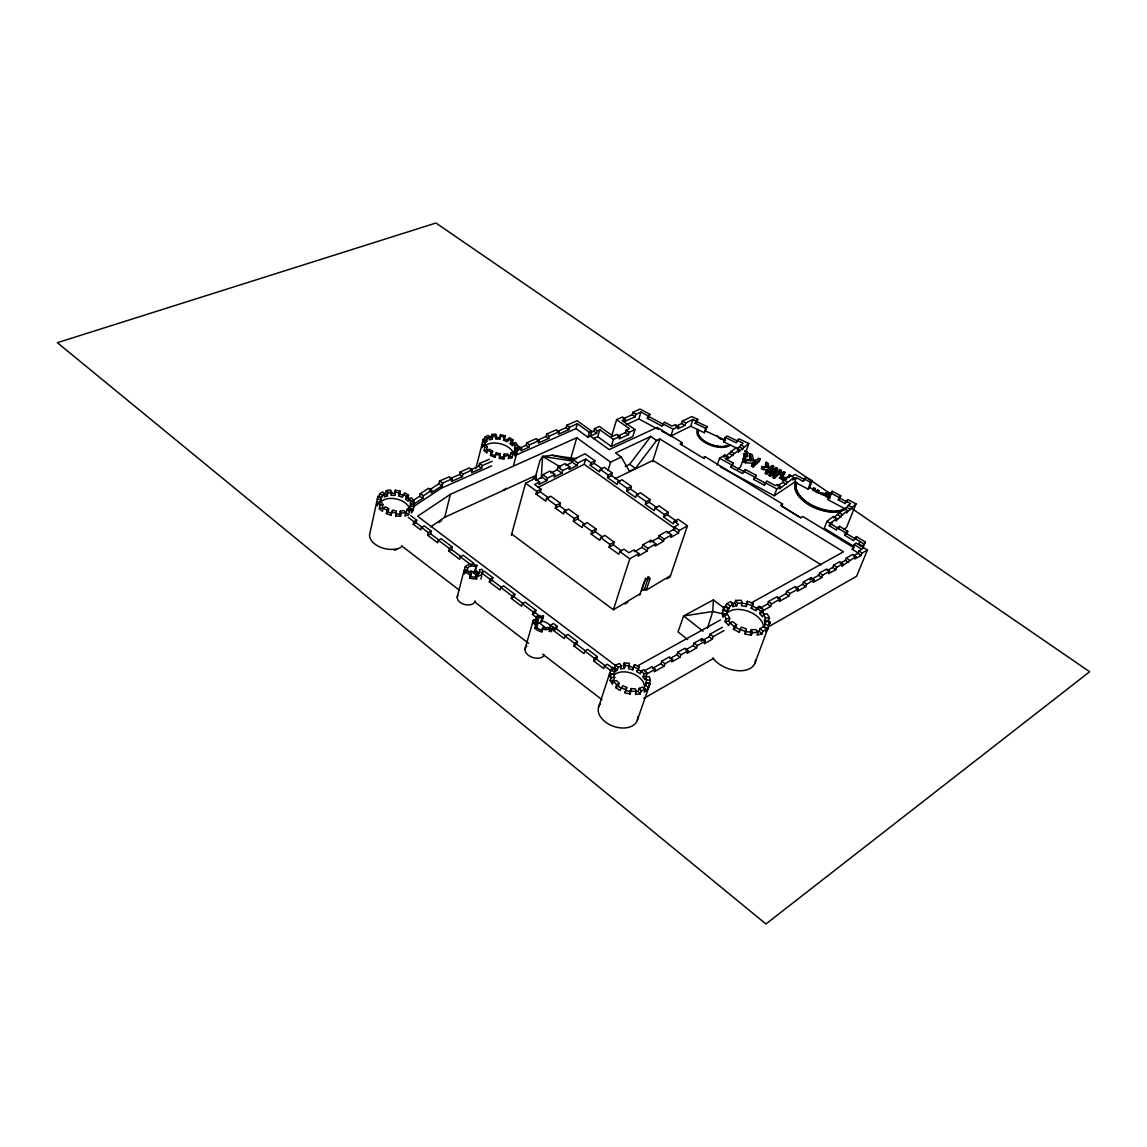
<?xml version="1.0" encoding="UTF-8"?>
<svg xmlns="http://www.w3.org/2000/svg" width="1147" height="1147" viewBox="0 0 1147 1147"><rect width="100%" height="100%" fill="white"/><g stroke="black" fill="none" stroke-linecap="round" stroke-linejoin="round"><path stroke-width="1.5" d="M512.021 457.639L510.114 456.148L510.917 453.094L513.326 451.689L515.677 452.922L512.838 454.585L512.021 457.639L508.322 458.657L509.125 455.588L507.777 453.954L504.135 454.183L504.809 455.875L504.02 458.929L499.389 458.47L500.221 453.782L496.307 452.778L494.773 457.309L490.486 455.474L491.289 452.391L492.68 451.244L489.597 449.266L487.618 450.054L486.844 453.122L484.077 450.441L484.851 447.373L483.145 444.534L485.798 444.606L487.246 447L486.457 450.068L484.077 450.441M495.217 437.208L495.891 438.857L499.748 439.258L500.565 434.641L505.11 435.817L503.605 440.247L507.175 441.767L509.34 437.609L512.967 439.889L512.164 442.928L510.243 443.703L512.594 445.939L513.397 442.9L515.749 442.527L517.498 445.337L517.268 451.172M499.389 458.47L500.221 453.782M499.748 439.258L500.565 434.641M745.206 634.148L745.306 631.395L750.353 632.226L751.342 635.151L745.206 634.148L746.267 628.857L741.249 627.165L739.055 632.198L733.406 629.23L734.395 626.577L736.618 624.728L732.689 621.717L729.607 622.907L728.617 625.588L725.033 621.473L726.022 618.792L723.857 614.534L727.944 614.849L729.736 618.348L728.746 621.029L730.711 623.28M733.535 604.154L730.352 605.931L727.341 610.993L723.341 609.301L726.811 603.695L730.682 601.544L733.535 604.154L732.56 606.763L736.618 605.817L734.654 602.992L735.628 600.383L741.292 600.311L742.267 603.136L741.306 605.716L746.267 606.534L747.328 601.315L753.321 603.322L751.185 608.225L755.744 610.605L757.895 608.813L752.346 605.931M746.267 606.534L747.328 601.315M687.67 639.539L678.02 631.911L683.612 615.968L713.377 599.881L712.774 611.509L707.441 628.341M541.284 478.256L542.574 456.42L552.166 455.244L576.468 458.743M648.93 686.766L650.32 680.372L649.36 676.658L645.876 676.744L644.858 679.684L643.037 676.687L644.041 673.748L647.109 672.988L643.725 669.619L641.273 670.981L640.284 673.877L636.8 671.54L639.438 666.765L634.549 664.615L633.775 666.88L637.775 668.644M645.876 676.744L646.65 679.77L645.331 685.519L646.335 682.637L649.933 683.87L637.345 720.201M534.832 628.298L536.81 627.538L537.585 624.886A7.771 4.918 16.5 0 1 535.85 620.9L533.298 620.312A10.395 6.581 16.5 0 0 535.606 625.645L534.832 628.298A10.395 6.581 16.5 0 0 541.728 631.882L542.746 627.567A7.771 4.918 16.5 0 0 548.295 627.352L549.943 628.943L549.155 631.596L551.994 629.416L549.9 627.839L550.689 625.187L553.413 623.481L557.17 626.319L556.41 628.857L553.6 630.506L564.295 638.621L565.07 636.083L567.88 634.406L577.457 641.66L576.669 644.213L573.873 645.904L584.052 653.632L584.87 651.066L587.651 649.36L597.257 656.614L596.44 659.181L593.659 660.901L603.709 668.529L604.541 665.963L607.322 664.213L614.104 669.346M541.728 631.882L542.746 627.567M412.232 509.196L409.422 511.218L408.619 514.688L406.196 512.938L406.984 509.469L409.293 507.806L412.232 509.196L411.357 512.91L413.049 510.372L414.368 503.777L411.056 503.361L410.11 508.207M411.056 503.361L410.683 505.727L413.909 506.644M381.162 497.311L380.732 499.662L377.392 499.246L377.922 496.379L381.162 497.311L379.944 503.232M377.922 496.379L370.065 532.552A18.51 11.298 12.2 0 0 379.04 546.589A18.51 11.298 12.2 0 0 401.092 547.32M378.94 497.296L379.686 493.87L382.525 491.891L384.933 493.611L384.202 496.952L387.27 495.862L388.001 492.536L386.281 490.572L390.668 489.998L391.6 492.063L390.898 495.26L394.769 495.418L395.4 490.199L400.16 491.174L398.755 495.891L402.425 497.268L404.633 492.837L408.533 495.103L407.888 497.898L405.637 499.045L408.131 501.268L408.776 498.458L411.572 497.798L413.565 500.752L412.762 504.236M378.137 502.286L380.087 505.282L379.37 508.58L382.223 507.892L382.94 504.608L381.334 502.142L378.137 502.286L377.349 505.87L376.617 502.83M384.933 493.611L382.596 495.246L380.417 500.723M387.27 495.862L385.55 493.898L386.281 490.572M387.958 511.935L391.672 513.326L390.898 515.232L386.353 513.541L387.958 511.935L388.661 508.738L385.449 506.845L383.141 508.021L382.41 511.318L379.37 508.58M386.353 513.541L387.069 510.329L388.661 508.738M394.769 495.418L395.4 490.199M390.898 515.232L392.389 510.128L396.36 510.931L395.772 516.007L400.575 516.193L401.249 513.196L400.289 511.089L403.916 510.587L405.68 512.58L404.877 516.05L408.619 514.688M398.755 495.891L400.16 491.174M400.575 516.193L399.615 514.085L400.289 511.089M405.637 499.045L406.282 496.25L408.533 495.103M408.776 498.458L410.411 500.895L410.253 506.845M408.719 510.3L409.293 507.806M413.551 507.261L414.368 503.777M412.992 500.608L419.601 496.264L420.203 493.726L428.505 488.278L431.731 490.242L431.086 492.938L442.125 485.654L442.771 482.959L439.559 481.023L438.914 483.719L429.25 490.07M460.334 556.797L471.044 564.912L473.926 563.406L463.216 555.306L460.334 556.797L459.689 559.335L448.678 550.99L451.574 549.513L452.205 546.99L441.251 538.703L438.355 540.165L437.695 542.832L427.745 535.276L430.641 533.842L431.286 531.176L424.347 525.943L421.451 527.362L420.834 529.943L413.25 524.193L413.852 521.613L416.762 520.193L410.64 515.577M413.25 524.193L416.146 522.774L416.762 520.193M412.017 500.465L414.182 501.798L413.58 504.336L422.842 498.228L423.429 495.705L431.731 490.242M754.669 663.798L770.211 622.161L766.024 621.115L765.02 623.753L764.447 620.369L765.45 617.731L763.615 614.262L767.243 613.817L769.494 618.047L768.476 620.67L769.193 624.8L770.211 622.161M518.086 448.133L517.469 450.714L514.845 449.839L515.376 447.645L518.086 448.133L513.483 465.668M427.745 535.276L428.376 532.609L431.286 531.176M756.403 631.868L759.128 631.194L760.131 628.585L763.285 626.735L766.884 629.015L765.823 631.725L768.261 628.628L764.246 626.907L766.024 621.115M413.465 506.63L441.366 488.178L442.771 482.959M439.559 481.023L449.251 476.779L452.061 478.916L451.431 481.468L462.37 476.65L463.001 474.098L472.292 470.012L469.51 467.904L460.205 471.976L459.589 474.514L450.198 478.643M430.598 526.917L444.749 517.254L450.37 494.343L576.755 437.724L610.577 462.126L621.287 457.08L629.445 471.274L635.424 468.392L656.557 440.477L659.812 438.957L843.461 551.793L751.457 602.792M448.678 550.99L449.323 548.467L452.205 546.99M472.292 470.012L471.618 472.722L481.625 468.306L482.313 465.596L492.12 461.28M475.833 468.664L483.317 439.172L485.927 440.061L484.579 445.294L481.855 444.792L482.371 447.602L483.145 444.534M482.543 442.226L483.317 439.172M495.891 438.857L496.006 434.168L491.733 434.412L493.052 436.018L492.278 439.072L489.138 439.889L489.912 436.849L488.034 435.387L485.152 437.007L484.392 440.061L486.715 441.265L485.152 443.115M470.256 469.983L478.844 466.212L479.532 463.503L489.353 459.201M486.715 441.265L487.489 438.211L489.912 436.849M491.733 434.412L490.959 437.466L492.278 439.072M490.486 455.474L492.68 451.244M457.237 596.87L463.947 570.833M476.622 578.848L475.532 577.07L476.206 574.504A6.495 4.014 14.4 0 0 479.489 569.615L481.984 569.313A9.276 5.735 14.4 0 1 477.295 576.281L476.622 578.848A9.276 5.735 14.4 0 1 469.625 577.859L471.374 573.529A6.495 4.014 14.4 0 1 467.861 570.805L465.352 571.12L464.621 573.944A9.276 5.735 14.4 0 1 464.535 569.442L465.223 566.776L467.761 567.808L467.058 570.489A6.495 4.014 14.4 0 0 466.657 571.464M494.773 457.309L496.307 452.778M503.605 440.247L505.11 435.817M469.625 577.859L471.374 573.529M504.02 458.929L503.332 457.252L504.135 454.183M476.019 566.804L474.629 572.095L477.009 565.328L476.019 566.804A6.495 4.014 14.4 0 0 467.732 567.923M510.243 443.703L511.046 440.663L512.967 439.889M513.397 442.9L514.874 445.28L514.559 450.685M515.376 447.645L514.028 452.907L516.652 453.796L514.86 455.99L515.677 452.922M480.908 579.12L481.797 575.765M485.927 440.061L485.353 442.226L482.629 441.738M518.817 446.283L521.57 448.319L520.91 450.785L528.853 447.273L529.513 444.821L539.018 440.634L536.266 438.627L526.76 442.799L526.1 445.251L519.749 448.047M537.785 618.462L532.452 614.419L535.276 612.799L535.993 610.319L525.197 602.146L522.358 603.752L521.641 606.261L511.304 598.419L514.143 596.841L514.845 594.332L503.662 585.873L500.809 587.436L500.092 590.045L489.31 581.887L490.027 579.278L492.88 577.73L484.22 571.177L481.353 572.711L490.027 579.278M489.31 581.887L492.178 580.339L492.88 577.73M724.287 606.72L722.309 613.043L726.495 614.089L728.273 608.426L724.287 606.72L723.341 609.301M511.318 535.42L525.555 483.202L534.875 478.586L539.649 481.998L538.961 484.478L546.861 480.536L547.549 478.07L554.79 474.457L550.03 471.087L542.775 474.672L542.087 477.138L535.778 480.278M539.018 440.634L538.359 443.043L548.725 438.455L549.384 436.075L559.119 431.788L556.381 429.81L546.646 434.082L545.986 436.462L537.097 440.376M536.223 480.751L535.821 475.489L539.879 460.793L542.574 456.42L572.224 461.022M634.52 551.678L642.062 547.377L642.894 544.796L650.822 540.294L655.883 543.879L647.955 548.409L647.109 550.99L638.076 556.166L638.922 553.585L633.847 549.943L628.871 552.768L623.911 549.169L619.71 551.506L618.821 554.273L609.086 547.205L613.301 544.897L614.175 542.13L604.842 535.377L600.612 537.656L599.795 540.352L591.092 534.043L595.322 531.778L596.153 529.082L587.164 522.573L582.92 524.81L582.088 527.563L573.385 521.24L577.644 519.018L578.461 516.279L568.554 509.096L564.281 511.29L563.507 513.985L555.334 508.064L559.607 505.884L560.396 503.189L550.818 496.264L546.531 498.415L545.771 501.11L536.007 494.013L536.753 491.317L541.054 489.196L534.602 484.521L539.649 481.998M536.007 494.013L540.294 491.877L541.054 489.196M511.304 598.419L512.006 595.91L514.845 594.332M559.119 431.788L558.431 434.226L568.826 429.638L569.514 427.214L577.357 423.759L589.415 432.39L591.809 431.258L577.099 420.72L566.776 425.25L566.102 427.673L557.184 431.587M554.79 474.457L554.044 477.123L561.915 473.195L562.675 470.542L569.83 466.972L565.084 463.632L557.915 467.173L557.17 469.84L550.861 472.965M515.964 455.158L575.966 428.605L577.357 423.759M555.334 508.064L556.109 505.368L560.396 503.189M570.948 457.911L576.755 437.724M569.83 466.972L569.098 469.524L577.056 465.539L577.801 463.001L585.687 459.072L590.92 462.757L594.963 460.764L584.999 453.768L573.07 459.689L572.339 462.227L565.958 465.381M532.452 614.419L533.169 611.939L535.993 610.319M524.982 648.93L533.298 620.312M575.966 428.605L587.995 437.251L589.415 432.39M532.538 622.964A10.395 6.581 16.5 0 1 536.151 619.022L536.925 616.369L543.506 615.996L541.986 621.187L540.581 622.663L537.025 623.151A7.757 4.918 16.5 0 0 535.692 623.896M535.85 620.9L535.09 623.524A7.771 4.918 16.5 0 1 537.785 620.599L536.151 618.993M591.809 431.258L590.39 436.089L587.995 437.251M537.025 623.151L538.56 617.946L542.115 617.473L543.506 615.996M537.914 487.475L584.153 464.306L585.687 459.072M590.59 432.534L593.773 431.114L594.49 428.663L599.437 426.455L613.028 436.132L616.928 434.355L619.91 436.477L619.165 438.928L628.427 434.67L629.173 432.261L634.951 429.609L622.147 420.576L625.502 419.056L622.463 417.021L616.613 419.644L611.48 436.749M540.581 622.663L542.115 617.473M681.476 444.778L682.164 442.642L657.217 427.372L609.215 449.61L590.39 436.089L596.598 433.294L597.315 430.842L599.781 429.738L613.401 439.459L619.91 436.477M593.386 438.67L597.716 436.706L599.781 429.738M573.385 521.24L574.203 518.487L578.461 516.279M667.009 578.819L670.049 577.013L687.454 525.813L678.078 519.218L674.149 521.398L673.318 523.892L663.511 516.967L667.454 514.802L668.271 512.322L659.052 505.841L655.095 507.978L654.22 510.659L645.288 504.365L649.259 502.243L650.12 499.562L640.485 492.78L636.499 494.873L635.667 497.511L626.592 491.117L630.578 489.038L631.409 486.4L621.989 479.776L617.989 481.826L617.186 484.435L607.494 477.611L611.509 475.575L612.297 472.965L604.311 467.345L600.297 469.367L599.537 471.919L590.175 465.324L590.92 462.757M590.175 465.324L594.203 463.331L594.963 460.764M552.782 626.778L551.392 631.796M553.6 630.506L554.359 627.968L557.17 626.319M597.716 436.706L611.308 446.441L613.401 439.459M608.025 470.542L610.577 462.126M607.494 477.611L608.297 475.001L612.297 472.965M625.502 419.056L624.771 421.465L635.166 416.777L635.911 414.339L640.958 412.06L648.026 415.831L649.905 414.325L640.083 409.092L632.972 412.275L632.226 414.712L623.237 418.755M591.092 534.043L591.909 531.348L596.153 529.082M617.731 436.089L625.459 432.562L626.19 430.154L629.416 428.677L616.613 419.644M634.951 429.609L632.829 436.491L611.308 446.441M626.319 424.619L638.836 418.942L640.958 412.06M573.873 645.904L574.661 643.352L577.457 641.66M647.266 418.268L649.159 416.748L663.669 424.49L661.79 426.01L647.266 418.268L648.026 415.831M649.159 416.748L649.905 414.325M609.086 547.205L609.96 544.438L614.175 542.13M626.592 491.117L627.423 488.479L631.409 486.4M661.79 426.01L664.428 422.082L672.07 426.139L675.139 424.648L678.623 426.483L677.848 428.878L685.031 425.351L685.82 422.942L692.946 419.458L695.942 420.877L697.749 419.358L691.77 416.533L682.379 421.107L681.59 423.53L675.812 426.354M652.557 461.754L659.812 438.957M593.659 660.901L594.476 658.335L597.257 656.614M645.288 504.365L646.148 501.669L650.12 499.562M511.691 534.029L613.387 609.76L629.775 558.818L638.922 553.585M661.704 431.157L670.852 436.046L673.06 429.193L678.623 426.483M650.12 542.474L650.822 540.294M670.852 436.046L690.709 426.268L692.946 419.458M598.705 706.839L610.691 670.35L612.512 667.339L615.767 669.131L614.835 671.984L617.287 670.063L618.233 667.224L621.502 665.991L619.538 663.511L615.538 665.016L614.591 667.855L612.584 669.418M610.204 673.834L611.093 677.562L610.132 680.501L613.659 680.415L614.634 677.476L613.903 674.436L610.204 673.834L609.258 676.744L609.745 673.26L613.33 674.493L615.767 669.131M611.58 670.192L612.512 667.339M663.511 516.967L664.328 514.487L668.271 512.322M695.154 423.286L696.946 421.766L707.24 426.641L705.749 428.29L695.154 423.286L695.942 420.877M655.883 543.879L655.166 546.058L663.468 541.298L664.199 539.119L671.626 534.86L666.608 531.333L659.152 535.563L658.435 537.742L651.496 541.685M639.782 595.107L643.653 583.364A4.946 1.835 -54.2 0 1 647.912 577.816A4.946 1.835 -54.2 0 1 649.675 579.794L646.234 590.146L644.542 588.913L641.546 590.705L645.689 578.145M696.946 421.766L697.749 419.358M640.198 693.849L638.191 691.311L639.194 688.358L642.478 687.082L645.216 689.333L641.216 690.895L640.198 693.849L635.438 694.48L636.442 691.526L635.309 688.86L631.065 688.573L630.248 694.093L624.986 692.774L626.778 687.483L622.721 685.691L620.025 690.537L615.71 687.612L618.219 686.207L619.194 683.311L616.426 680.501L613.301 681.275L612.326 684.214L610.132 680.501M644.084 590.304L647.969 578.575A4.946 1.835 -54.2 0 0 647.969 576.439M697.476 429.48L697.534 429.322A18.768 9.979 18.5 0 0 707.928 444.118A18.768 9.979 18.5 0 0 730.481 445.136L730.539 444.964M621.502 665.991L620.527 668.902L624.384 668.429L625.359 665.504L624.255 662.923L629.373 663.296L628.57 668.73L632.8 669.805L633.574 667.525L628.398 666.206M615.71 687.612L616.685 684.716L619.194 683.311M624.255 662.923L623.28 665.833L624.384 668.429M690.709 426.268L704.272 432.706L705.749 428.29M704.272 432.706L707.24 426.641M671.626 534.86L670.751 537.47L678.451 533.054L679.325 530.459L687.454 525.813M667.282 533.054L673.447 529.541L674.307 526.946L678.58 524.523L674.149 521.398M632.8 669.805L634.549 664.615M704.215 458.7L704.932 456.578L782.526 504.063L781.767 506.099L800.563 517.612M624.986 692.774L625.789 690.422L630.076 691.498L630.248 694.093M626.778 687.483L625.975 689.834L621 687.627M630.076 691.498L631.065 688.573M636.8 671.54L639.438 666.765M739.213 449.266L723.7 441.925L725.219 437.509L726.969 435.975L738.037 441.208M717.176 465.195L719.542 458.313L724.718 454.972L727.987 456.993L727.141 459.417L739.012 449.896L735.757 447.904L725.348 456.463M647.109 672.988L646.091 675.927L643.037 676.687M646.335 682.637L643.897 688.042L647.18 689.849L649.933 683.87M723.886 457.395L724.718 454.972M645.216 689.333L644.213 692.258L647.18 689.849M644.585 670.78L651.926 666.679L655.123 669.26L654.263 671.755L664.07 666.235L664.93 663.755L672.558 659.468L669.375 656.93L661.747 661.188L660.887 663.669L652.471 668.371M737.578 468.951L740.518 467.015L748.805 443.502L738.883 438.799L736.331 442.785L725.219 437.509M755.357 477.74L765.881 483.36L764.103 484.995L753.608 479.389L756.231 475.331L745.364 469.539L742.74 473.582L730.696 467.144L733.334 463.101L725.234 458.771L727.987 456.993M730.696 467.144L733.334 463.101M739.012 449.896L738.195 452.248L748.805 443.502M737.406 448.663L743.055 443.158L737.177 440.376M549.9 627.839L548.84 629.244M672.558 659.468L671.683 661.948L680.042 657.245L680.917 654.779L688.014 650.793L684.845 648.27L677.734 652.242L676.859 654.708L669.891 658.622M755.457 460.979L754.626 463.288L745.435 462.8L743.242 461.61L744.059 459.302L751.744 459.804L750.124 453.61L752.246 454.757L753.436 459.918L756.432 460.105L758.597 458.169L760.217 459.044L759.386 461.338L753.149 466.958L751.529 466.083L752.346 463.761L755.457 460.979L746.253 460.477L744.059 459.302M743.887 455.316L745.966 456.004L745.149 458.313L742.883 458.571M745.435 462.8L746.253 460.477M750.124 453.61L749.306 455.918L750.525 460.564M745.364 469.539L744.503 471.947L732.474 465.524M753.149 466.958L753.98 464.65L760.217 459.044M688.014 650.793L687.11 653.303L696.401 648.084L697.304 645.575L705.247 641.116L702.079 638.635L694.136 643.08L693.247 645.575L685.49 649.919M753.608 479.389L756.231 475.331M762.138 466.557L769.494 467.876L765.967 471.116L765.121 473.424L766.64 474.241L772.82 468.564L773.652 466.27L772.146 465.453L770.383 467.073L768.805 466.972L768.146 463.302L766.282 462.298L767.214 466.886L762.138 466.557L761.307 468.865L767.314 470.127M701.147 641.23L702.079 638.635M763.257 469.926L764.103 467.618M766.282 462.298L765.45 464.607L766.067 467.661M705.247 641.116L704.301 643.725L712.258 639.237L713.205 636.642L724.001 630.592M766.64 474.241L767.486 471.933L773.652 466.27M764.103 484.995L766.755 480.98L775.372 485.582L777.049 484.478L780.347 486.557L779.473 488.937L793.839 477.611L790.555 475.546L783.831 479.976L782.942 482.371L777.523 485.955M702.466 640.485L709.118 636.771L710.05 634.176L722.395 627.28M768.963 475.489L770.669 472.378L772.189 473.195L771.343 475.503L770.469 476.306L768.963 475.489L770.669 472.378M770.469 476.306L772.189 473.195M770.669 473.912L772.175 474.729L773.021 472.421L777.48 468.32L775.96 467.503L771.501 471.603L773.021 472.421M775.114 469.811L775.96 467.503M773.68 475.274L772.834 477.582L774.354 478.399L780.49 472.707L781.336 470.399L779.831 469.582L773.68 475.274L775.2 476.091L781.336 470.399M723.857 614.534L722.897 617.172L722.309 613.043M777.48 468.32L776.634 470.628L772.175 474.729M774.354 478.399L775.2 476.091M727.341 610.993L728.273 608.426M779.831 469.582L778.985 471.89L780.49 472.707M720.273 466.843L774.268 495.748L776.791 488.923L780.347 486.557M781.609 477.252L785.15 472.449L783.63 471.632C777.293 473.754 781.322 478.959 785.752 478.356L785.122 478.944L786.498 479.69M736.618 605.817L737.593 603.193L735.628 600.383M788.534 477.023L789.394 474.729L790.914 475.546L788.706 477.611M733.406 629.23L735.628 627.38L736.618 624.728M793.839 477.611L792.95 479.991L796.405 477.697L803.029 481.21L804.692 479.575L794.971 474.428L792.319 476.177M774.268 495.748L794.756 482.098L796.405 477.697M840.837 511.648A29.507 15.814 20.8 0 1 807.631 504.078A29.507 15.814 20.8 0 1 795.889 482.701L796.936 482.6A28.546 15.298 20.8 0 0 811.933 505.067A28.546 15.298 20.8 0 0 845.64 508.451L845.425 508.996A28.546 15.298 20.8 0 1 836.077 511.476M830.199 511.318A28.546 15.298 20.8 0 1 796.735 483.145L796.936 482.6M751.185 608.225L753.321 603.322M803.029 481.21L805.595 477.166L812.234 480.679L809.639 487.475L808.004 489.124L796.735 483.145M755.744 610.605L758.87 606.218L763.63 609.788L762.64 612.369L759.658 613.53L762.626 616.842L763.615 614.262M750.353 632.226L751.314 629.674L756.045 629.588L758.081 632.484L757.077 635.108L762.038 633.875L763.042 631.266L766.884 629.015M751.342 635.151L752.317 632.614L751.314 629.674M759.658 613.53L760.633 610.95L763.63 609.788M808.004 489.124L810.599 482.313L812.234 480.679M759.974 608.254L767.529 604.025L768.49 601.515L777.064 596.712L780.161 599.049L779.2 601.53L788.921 596.053L789.896 593.587L798.341 588.841L795.258 586.547L786.799 591.264L785.838 593.745L777.494 598.419M814.155 490.816L815.03 488.507L813.51 487.69M761.579 611.466L770.626 606.376L771.587 603.867L780.161 599.049M818.026 492.895L818.901 490.586L817.367 489.769L815.216 491.877M827.733 496.307L828.521 496.751L829.984 494.027L825.568 492.751L826.872 495.017L828.034 494.543L827.13 493.482L829.424 494.443M843.834 529.498L846.601 527.348L856.049 503.848L847.791 499.475L845.196 503.547L838.256 499.877L840.794 495.834L832.163 491.274L827.905 499.691L845.425 508.996M832.163 491.274L829.525 498.027L809.639 487.475M798.341 588.841L797.394 591.25L805.696 586.59L806.642 584.181L814.141 579.966L811.072 577.701L803.574 581.902L802.628 584.296L795.703 588.182M833.74 517.856L843.862 508.465L847.289 510.544L835.819 521.01L836.78 518.602L833.339 516.494L826.987 521.326L824.292 528.179L854.085 546.531M838.256 499.877L840.794 495.834M862.745 548.381L865.354 542.044L856.465 536.581L853.54 540.638L844.593 535.133L846.787 533.685L847.748 531.305L839.676 526.358L837.396 527.749L836.45 530.129L829.224 525.684L830.17 523.276L836.78 518.602M829.224 525.684L831.518 524.308L832.464 521.899M810.112 580.124L811.072 577.701M814.141 579.966L813.18 582.389L821.739 577.572L822.714 575.163L829.596 571.292L826.543 569.055L819.646 572.912L818.686 575.321L811.531 579.321M838.729 528.738L839.676 526.358M844.006 510.042L850.486 503.433L846.142 501.139M847.289 510.544L846.328 512.967L856.049 503.848M829.596 571.292L828.636 573.672L835.762 569.672L836.722 567.292L842.83 563.851L839.79 561.643L833.683 565.07L832.722 567.435L827.016 570.633M844.593 535.133L845.554 532.753L847.748 531.305M842.83 563.851L841.869 566.245L855.848 556.553L852.823 554.359L846.4 557.944L845.439 560.338L840.149 563.292M856.465 536.581L855.476 539.018L846.787 533.685M858.644 553.27L852.221 549.327L854.157 544.553L855.992 543.076L867.419 550.044L856.594 576.238L768.06 627.079M854.529 538.201L859.877 541.484L858.888 543.922L862.401 546.072L865.354 542.044M855.848 556.553L854.859 558.962L861.024 555.492L862.014 553.083L867.419 550.044M853.382 555.908L857.999 553.313L858.988 550.904L861.899 549.284L854.157 544.553M739.055 632.198L740.259 629.818L735.628 627.38M625.23 466.442L629.717 464.291L650.75 436.405L656.557 440.477M816.75 492.708L818.901 490.586M812.879 490.615L815.03 488.507M789.394 474.729C787.717 480.736 776.863 475.776 785.15 472.449M781.867 474.772L779.329 477.969L784.032 480.665M751.529 466.083L754.626 463.288M723.7 441.925L725.463 440.362L705.763 431.043M852.221 549.327L854.056 547.836L802.785 516.465L800.893 517.885L780.62 505.469L782.526 504.063M438.742 522.53L441.581 520.595M450.37 494.343L417.623 516.265L616.599 666.364M704.932 456.578L702.939 457.882L680.157 443.932L682.164 442.642M613.387 609.76L640.241 593.73M646.234 590.146L670.508 575.651M624.871 604.025L627.853 602.247M643.797 698.423L713.692 658.292M646.578 674.063L655.123 669.26M756.346 608.297L759.429 606.577L762.54 608.942M637.646 665.862L720.502 619.939M615.007 478.7L652.973 460.434L821.137 564.826M650.75 436.405L615.566 452.979L621.287 457.08M444.749 517.254L535.821 475.489M533.025 477.955L536.251 476.478M441.366 488.178L491.633 465.926M442.584 483.088L452.061 478.916M513.397 451.918L521.57 448.319M535.606 625.645L537.585 624.886M818.872 493.439L821.324 492.938A5.534 2.968 20.8 0 1 824.12 493.425L828.449 495.905L829.783 498.601M383.055 494.787L385.55 493.898M745.966 456.004L743.7 456.262M820.908 494.3L825.525 495.017L827.991 498.056M380.087 505.282L382.94 504.608M731.37 603.766L734.654 602.992M718.825 438.14L724.718 439.946M484.851 447.373L487.246 447M401.249 513.196L405.68 512.58M388.001 492.536L391.6 492.063M635.596 691.655L638.191 691.311M726.022 618.792L729.736 618.348M725.033 621.473L728.746 621.029M504.809 455.875L509.125 455.588M493.052 436.018L496.665 435.803M410.411 500.895L413.565 500.752M611.093 677.562L614.634 677.476M752.317 632.614L758.081 632.484M737.593 603.193L742.267 603.136M514.874 445.28L517.498 445.337M399.615 514.085L395.686 513.928L395.772 516.007M389.951 493.196L394.683 493.396M743.242 461.61L746.324 461.811M631.251 691.168L636.442 691.526M625.359 665.504L629.545 665.819M765.45 617.731L769.494 618.047M764.447 620.369L768.476 620.67M499.418 456.85L503.332 457.252M496.737 437.365L499.777 437.681M541.986 621.187L542.775 621.301A10.38 6.581 16.5 0 1 551.033 626.577M646.65 679.77L650.32 680.372M645.661 682.666L649.331 683.254M741.851 603.136L746.367 603.895M745.249 453.595L745.693 453.682A1.491 0.789 19.1 0 0 746.654 453.481L744.733 451.502M395.486 492.221L399.4 493.024M391.614 512.035L396.461 513.01M744.69 456.836L747.457 456.635L747.342 455.015M552.166 455.244L574.346 460.191M722.495 613.817L712.774 611.509L683.612 615.968L703.068 631.223M720.947 438.986L722.682 439.616M723.27 610.419L727.456 611.466M495.576 454.212L500.192 455.402M500.536 436.204L504.393 437.208M409.823 509.454L413.049 510.372M747.227 603.953L752.16 605.616M740.044 629.545L746.167 631.596M610.691 670.35L614.29 671.597M744.761 450.8C750.755 451.631 747.901 457.18 743.371 453.71M399.514 494.056L402.497 495.16M464.535 569.442L467.058 570.489M783.272 479.79L781.752 479.03M504.322 438.857L508.551 440.649M491.891 454.327L495.518 455.875M765.293 624.197L769.322 625.904M379.686 493.87L382.596 495.246M485.152 437.007L487.489 438.211M803.947 478.801L810.599 482.313M830.543 492.938L839.188 497.511M839.862 498.199L846.83 501.884M682.379 421.107L685.82 422.942M794.756 482.098L795.889 482.701M681.59 423.53L685.031 425.351M662.565 423.601L673.06 429.193M719.542 458.313L731.542 464.721M743.6 471.173L754.468 476.98M764.963 482.615L776.791 488.923M638.836 418.942L658.65 429.537M716.445 435.516L717.922 436.304M782.784 473.926L784.29 474.743M752.346 463.761L753.98 464.65M765.967 471.116L767.486 471.933M769.795 473.181L771.314 473.998M644.901 685.132L648.198 686.938M403.084 494.386L406.282 496.25M383.141 508.021L387.069 510.329M542.574 456.42L560.711 467.116M848.278 505.11L851.691 507.189M438.914 483.719L442.125 485.654M847.303 507.519L850.716 509.598M838.801 512.322L842.228 514.415M837.84 514.745L841.267 516.838M859.877 541.484L863.404 543.635M420.203 493.726L423.429 495.705M419.601 496.264L422.842 498.228M740.704 444.663L743.944 446.656M739.858 447.072L743.098 449.065M730.539 451.273L733.793 453.28M826.987 521.326L830.17 523.276M845.554 532.753L831.518 524.308M729.721 453.624L732.976 455.631M783.831 479.976L787.129 482.055M782.942 482.371L786.24 484.45M507.978 438.728L511.046 440.663M726.811 603.695L730.352 605.931M725.879 606.261L729.406 608.498M487.618 450.054L491.289 452.391M638.463 669.647L641.316 671.554M618.219 686.207L620.57 687.799M831.417 494.472L435.96 223.02L57.35 342.695L765.938 923.98L1089.65 671.741L852.078 508.651M632.972 412.275L635.911 414.339M632.226 414.712L635.166 416.777M674.307 526.946L679.325 530.459M673.447 529.541L678.451 533.054M573.07 459.689L577.801 463.001M594.203 463.331L602.218 468.965M611.509 475.575L619.796 481.41M667.454 514.802L677.246 521.699M630.578 489.038L638.349 494.5M649.259 502.243L656.901 507.619M600.297 469.367L608.297 475.001M617.989 481.826L627.423 488.479M636.499 494.873L646.148 501.669M655.095 507.978L664.328 514.487M572.339 462.227L577.056 465.539M584.153 464.306L675.368 528.753M659.152 535.563L664.199 539.119M658.435 537.742L663.468 541.298M557.915 467.173L562.675 470.542M626.19 430.154L629.173 432.261M625.459 432.562L628.427 434.67M557.17 469.84L561.915 473.195M642.894 544.796L647.955 548.409M542.775 474.672L547.549 478.07M642.062 547.377L647.109 550.99M542.087 477.138L546.861 480.536M858.988 550.904L862.014 553.083M629.717 464.291L635.424 468.392M566.776 425.25L569.514 427.214M406.984 509.469L409.422 511.218M857.999 553.313L861.024 555.492M566.102 427.673L568.826 429.638M647.969 578.575L649.675 579.794M846.4 557.944L849.44 560.152M540.294 491.877L548.667 497.941M559.607 505.884L566.403 510.802M577.644 519.018L584.884 524.265M595.322 531.778L602.562 537.011M613.301 544.897L621.631 550.933M845.439 560.338L848.465 562.532M546.646 434.082L549.384 436.075M525.555 483.202L536.753 491.317M546.531 498.415L556.109 505.368M564.281 511.29L574.203 518.487M582.92 524.81L591.909 531.348M600.612 537.656L609.96 544.438M619.71 551.506L629.775 558.818M833.683 565.07L836.722 567.292M545.986 436.462L548.725 438.455M832.722 567.435L835.762 569.672M526.76 442.799L529.513 444.821M819.646 572.912L822.714 575.163M818.686 575.321L821.739 577.572M526.1 445.251L528.853 447.273M803.574 581.902L806.642 584.181M802.628 584.296L805.696 586.59M786.799 591.264L789.896 593.587M785.838 593.745L788.921 596.053M756.733 607.996L760.633 610.95M479.532 463.503L482.313 465.596M478.844 466.212L481.625 468.306M768.49 601.515L771.587 603.867M767.529 604.025L770.626 606.376M416.146 522.774L422.469 527.563M451.574 549.513L461.194 556.797M492.178 580.339L501.597 587.465M514.143 596.841L523.19 603.68M535.276 612.799L542.775 618.477M556.41 628.857L565.758 635.94M576.669 644.213L585.572 650.966M596.44 659.181L605.229 665.833M430.641 533.842L439.172 540.294M408.217 517.354L413.852 521.613M421.451 527.362L428.376 532.609M438.355 540.165L449.323 548.467M500.809 587.436L512.006 595.91M522.358 603.752L533.169 611.939M550.689 625.187L554.359 627.968M565.07 636.083L574.661 643.352M584.87 651.066L594.476 658.335M604.541 665.963L610.892 670.766M475.13 570.546L478.987 573.457M470.987 571.091L476.12 574.977M538.344 622.204L546.431 628.341M460.205 471.976L463.001 474.098M459.589 474.514L462.37 476.65M729.607 622.907L734.395 626.577M401.407 545.685L459.33 590.146M474.858 602.075L528.538 643.295M542.674 654.134L602.003 699.684M594.49 428.663L597.315 430.842M593.773 431.114L596.598 433.294M713.377 599.881L724.417 608.383M510.917 453.094L512.838 454.585M710.05 634.176L713.205 636.642M709.118 636.771L712.258 639.237M694.136 643.08L697.304 645.575M693.247 645.575L696.401 648.084M677.734 652.242L680.917 654.779M676.859 654.708L680.042 657.245M661.747 661.188L664.93 663.755M660.887 663.669L664.07 666.235M615.538 665.016L618.233 667.224M614.591 667.855L617.287 670.063M407.888 497.898L409.909 499.691M760.131 628.585L763.042 631.266M759.128 631.194L762.038 633.875M512.164 442.928L514.014 444.692M536.925 616.369L538.56 617.946M641.273 670.981L644.041 673.748M613.301 681.275L616.685 684.716M762.64 612.369L764.447 614.391M639.194 688.358L641.216 690.895M476.206 574.504L477.295 576.281M637.761 716.66A20.445 13.463 19.3 0 1 613.659 726.381A20.445 13.463 19.3 0 1 600.526 703.785M506.286 488.264A17.893 10.337 14.5 0 1 503.461 489.97M755.586 659.998A24.13 14.839 21.2 0 1 738.496 670.723A24.13 14.839 21.2 0 1 712.731 657.991M397.005 549.356A19.098 11.671 12.2 0 1 394.367 550.259M485.654 445.423A15.298 8.646 14.5 0 1 500.622 443.817A15.298 8.646 14.5 0 1 512.981 452.463M381.191 501.626A15.37 9.176 12.4 0 1 396.03 498.902A15.37 9.176 12.4 0 1 408.949 507.246M613.659 675.497A16.904 10.896 19.2 0 1 631.639 673.232A16.904 10.896 19.2 0 1 644.471 686.121M725.936 614.806A20.087 12.058 21 0 1 747.342 611.036A20.087 12.058 21 0 1 763.587 627.466M842.299 510.802A29.507 15.814 20.8 0 1 808.535 503.977A29.507 15.814 20.8 0 1 796.09 482.156M475.13 600.942A9.176 5.792 14.4 0 1 463.962 604.311A9.176 5.792 14.4 0 1 457.825 595.465M470.37 575.02A9.276 5.735 14.4 0 1 465.352 571.12M465.195 566.89A9.276 5.735 14.4 0 1 476.98 565.442M475.618 570.633A9.262 5.749 14.4 0 1 479.389 573.013M468.349 571.722A6.481 4.029 14.4 0 1 478.127 574.819M475.532 577.07A6.495 4.014 14.4 0 1 470.643 576.368M544.395 655.138A10.28 6.638 16.5 0 1 530.301 656.485A10.28 6.638 16.5 0 1 526.803 645.933M549.943 628.943A10.395 6.581 16.5 0 1 542.517 629.23M541.957 630.205A7.771 4.918 16.5 0 1 536.81 627.538M745.593 455.933A1.491 0.789 19.2 0 1 744.876 455.99M698.308 429.681L698.251 429.853A17.994 9.563 18.5 0 0 708.416 443.588A17.994 9.563 18.5 0 0 729.721 444.764L729.779 444.606A17.994 9.549 18.5 0 1 708.473 443.416A17.994 9.549 18.5 0 1 698.308 429.681"/></g></svg>
